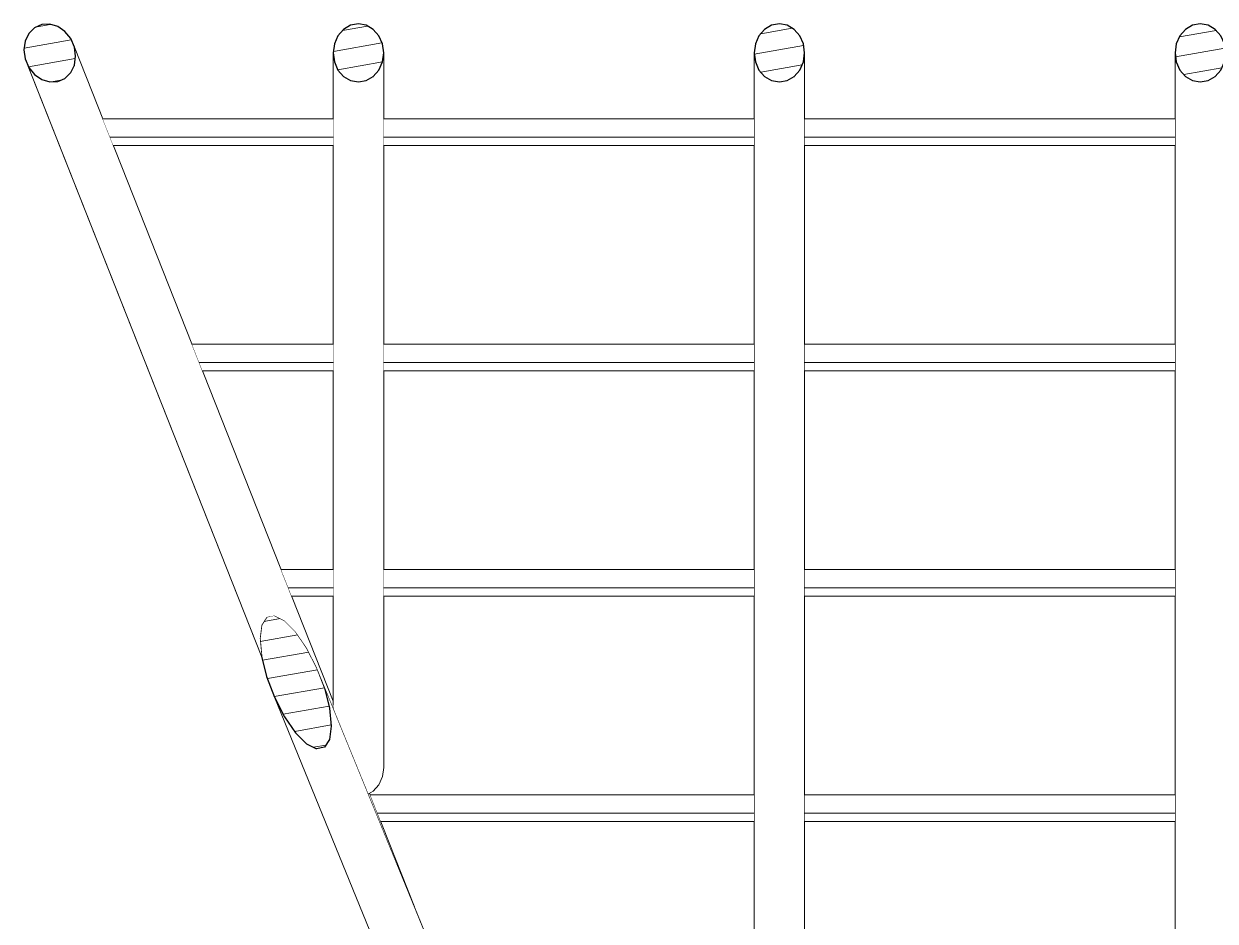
# Model space of a CAD drawing. Header units: millimetres. Extents: x -71878 to 121433, y -67383 to 83273.
# Drawn here: x 891 to 3721, y -58351 to -56219 of the extents above; entities that cross this region are included whole.
import ezdxf

# ---------------------------------------------------------------- set-up
doc = ezdxf.new("R2010")
doc.units = ezdxf.units.MM
doc.header["$MEASUREMENT"] = 0
doc.set_wipeout_variables(frame=1)
doc.linetypes.add('Wipeout_Contour', pattern=[1000, 0, -1000])
for name, color, linetype in [('COLUMNAS', 7, 'Continuous'), ('ENTIRADO', 7, 'Continuous'), ('Vigas', 7, 'Continuous')]:
    doc.layers.add(name, color=color, linetype=linetype)
for name, color, linetype, lineweight, true_color in [('COLUMNAS_Pluma_Nº__23', 7, 'Continuous', 5, 0x646464), ('ENTIRADO_Pluma_Nº__23', 7, 'Continuous', 5, 0x646464), ('Vigas_Pluma_Nº__23', 7, 'Continuous', 5, 0x646464)]:
    doc.layers.add(name, color=color, linetype=linetype, lineweight=lineweight, true_color=true_color)
doc.layers.add('COLUMNAS_Pluma_Nº__81', color=7, linetype='Continuous', lineweight=30)
doc.layers.add('Vigas_Pluma_Nº__81', color=7, linetype='Continuous', lineweight=30)
pattern_1 = [(10, (-22368.785, -65222.404), (-7.81417, 44.31635), [])]

msp = doc.modelspace()

# ---------------------------------------------------------------- linework, layer by layer
at = {"layer": 'COLUMNAS_Pluma_Nº__81', "linetype": 'Continuous'}
for p, q in [((1468.092, -57628.545), (1456.028, -57647.208)), ((1486.881, -57625.031), (1468.092, -57628.545))]:
    msp.add_line(p, q, dxfattribs=at)

# ---------------------------------------------------------------- wipeouts: each hides what was drawn before it
at = {"color": 254, "linetype": 'Wipeout_Contour', "lineweight": 0, "ltscale": 100856.908569}
msp.add_wipeout([(2354.642, -59649.01), (1617.578, -57845.248), (1621.734, -57887.426), (2341.564, -59649.01)], dxfattribs=at).dxf.layer = 'COLUMNAS'
at = {"color": 254, "linetype": 'Wipeout_Contour', "lineweight": 0, "ltscale": 104351.812676}
msp.add_wipeout([(2626.167, -56288.493), (2626.167, -59538.359), (2629.104, -59538.359), (2629.104, -56309.842)], dxfattribs=at).dxf.layer = 'Vigas'
at = {"color": 254, "linetype": 'Wipeout_Contour', "lineweight": 0, "ltscale": 104800.693404}
msp.add_wipeout([(2743.231, -56309.842), (2743.231, -59538.359), (2746.167, -59538.359), (2746.167, -56288.493)], dxfattribs=at).dxf.layer = 'Vigas'
at = {"color": 254, "linetype": 'Wipeout_Contour', "lineweight": 0, "ltscale": 108191.570067}
msp.add_wipeout([(3626.167, -59538.359), (3629.104, -59538.359), (3629.104, -56309.842), (3626.167, -56288.493)], dxfattribs=at).dxf.layer = 'Vigas'
at = {"color": 254, "linetype": 'Wipeout_Contour', "lineweight": 0, "ltscale": 108487.78249}
msp.add_wipeout([(3704.708, -56354.199), (3704.708, -59538.359), (3721.434, -59538.359), (3721.434, -56344.386)], dxfattribs=at).dxf.layer = 'Vigas'

# ---------------------------------------------------------------- next in the draw order: wipeouts: each hides what was drawn before it
at = {"color": 254, "linetype": 'Wipeout_Contour', "lineweight": 0, "ltscale": 100805.651283}
msp.add_wipeout([(1617.578, -57919.412), (2324.337, -59649.01), (2341.564, -59649.01), (1621.734, -57887.426)], dxfattribs=at).dxf.layer = 'COLUMNAS'
at = {"color": 254, "linetype": 'Wipeout_Contour', "lineweight": 0, "ltscale": 104360.142861}
msp.add_wipeout([(2629.104, -59538.359), (2637.626, -59538.359), (2637.626, -56329.101), (2629.104, -56309.842)], dxfattribs=at).dxf.layer = 'Vigas'
at = {"color": 254, "linetype": 'Wipeout_Contour', "lineweight": 0, "ltscale": 104765.133781}
msp.add_wipeout([(2743.231, -56309.842), (2734.708, -56329.101), (2734.708, -59538.359), (2743.231, -59538.359)], dxfattribs=at).dxf.layer = 'Vigas'
at = {"color": 254, "linetype": 'Wipeout_Contour', "lineweight": 0, "ltscale": 108200.435653}
msp.add_wipeout([(3629.104, -56309.842), (3629.104, -59538.359), (3637.626, -59538.359), (3637.626, -56329.101)], dxfattribs=at).dxf.layer = 'Vigas'
at = {"color": 254, "linetype": 'Wipeout_Contour', "lineweight": 0, "ltscale": 108415.68779}
msp.add_wipeout([(3686.167, -56357.58), (3686.167, -59538.359), (3704.708, -59538.359), (3704.708, -56354.199)], dxfattribs=at).dxf.layer = 'Vigas'

# ---------------------------------------------------------------- next in the draw order: wipeouts: each hides what was drawn before it
at = {"color": 254, "linetype": 'Wipeout_Contour', "lineweight": 0, "ltscale": 100888.201182}
msp.add_wipeout([(1605.514, -57797.008), (1617.577, -57845.248), (2354.643, -59649.01), (2362.291, -59649.01)], dxfattribs=at).dxf.layer = 'COLUMNAS'
at = {"color": 254, "linetype": 'Wipeout_Contour', "lineweight": 0, "ltscale": 104439.489919}
msp.add_wipeout([(2650.9, -56344.386), (2650.9, -59538.359), (2667.626, -59538.359), (2667.626, -56354.199)], dxfattribs=at).dxf.layer = 'Vigas'
at = {"color": 254, "linetype": 'Wipeout_Contour', "lineweight": 0, "ltscale": 104711.793459}
msp.add_wipeout([(2721.434, -56344.386), (2721.434, -59538.359), (2734.708, -59538.359), (2734.708, -56329.102)], dxfattribs=at).dxf.layer = 'Vigas'
at = {"color": 254, "linetype": 'Wipeout_Contour', "lineweight": 0, "ltscale": 108280.769922}
msp.add_wipeout([(3650.9, -56344.386), (3650.9, -59538.359), (3667.626, -59538.359), (3667.626, -56354.199)], dxfattribs=at).dxf.layer = 'Vigas'

# ---------------------------------------------------------------- next in the draw order: linework, layer by layer
at = {"layer": 'Vigas_Pluma_Nº__23', "linetype": 'Continuous'}
msp.add_line((2746.167, -59538.359), (2746.167, -56288.493), dxfattribs=at)

# ---------------------------------------------------------------- next in the draw order: wipeouts: each hides what was drawn before it
at = {"color": 254, "linetype": 'Wipeout_Contour', "lineweight": 0, "ltscale": 100739.351658}
msp.add_wipeout([(1605.514, -57938.076), (2304.647, -59649.01), (2324.337, -59649.01), (1617.578, -57919.412)], dxfattribs=at).dxf.layer = 'COLUMNAS'
at = {"color": 254, "linetype": 'Wipeout_Contour', "lineweight": 0, "ltscale": 104390.357317}
msp.add_wipeout([(2637.626, -56329.102), (2637.626, -59538.359), (2650.9, -59538.359), (2650.9, -56344.386)], dxfattribs=at).dxf.layer = 'Vigas'
at = {"color": 254, "linetype": 'Wipeout_Contour', "lineweight": 0, "ltscale": 104645.880311}
msp.add_wipeout([(2704.708, -56354.199), (2704.708, -59538.359), (2721.434, -59538.359), (2721.434, -56344.386)], dxfattribs=at).dxf.layer = 'Vigas'
at = {"color": 254, "linetype": 'Wipeout_Contour', "lineweight": 0, "ltscale": 108231.174781}
msp.add_wipeout([(3637.626, -56329.102), (3637.626, -59538.359), (3650.9, -59538.359), (3650.9, -56344.386)], dxfattribs=at).dxf.layer = 'Vigas'
at = {"color": 254, "linetype": 'Wipeout_Contour', "lineweight": 0, "ltscale": 108344.353403}
msp.add_wipeout([(3667.626, -56354.199), (3667.626, -59538.359), (3686.167, -59538.359), (3686.167, -56357.58)], dxfattribs=at).dxf.layer = 'Vigas'

# ---------------------------------------------------------------- next in the draw order: hatches: boundary and pattern name
at = {"layer": 'Vigas', "linetype": 'Continuous', "lineweight": 0, "true_color": 0xffffff}
h = msp.add_hatch(dxfattribs=at)
h.set_pattern_fill('WOOD_0001', style=0, pattern_type=2)
h.set_pattern_definition(pattern_1)
h.paths.add_polyline_path([(3626.167, -56288.493), (3629.104, -56309.842), (3637.626, -56329.102), (3650.9, -56344.386), (3667.626, -56354.199), (3686.167, -56357.58), (3704.708, -56354.199), (3721.434, -56344.386), (3734.708, -56329.102), (3743.231, -56309.842), (3746.167, -56288.493), (3743.231, -56267.144), (3734.708, -56247.885), (3721.434, -56232.6), (3704.708, -56222.787), (3686.167, -56219.406), (3667.626, -56222.787), (3650.9, -56232.6), (3637.626, -56247.885), (3629.104, -56267.144)])

# ---------------------------------------------------------------- next in the draw order: linework, layer by layer
at = {"layer": 'Vigas_Pluma_Nº__23', "linetype": 'Continuous'}
for p, q in [((2626.167, -59538.359), (2626.167, -56288.493)), ((3626.167, -59538.359), (3626.167, -56288.493))]:
    msp.add_line(p, q, dxfattribs=at)
at = {"layer": 'Vigas_Pluma_Nº__81', "linetype": 'Continuous', "flags": 128}
msp.add_lwpolyline([(3629.104, -56309.842), (3637.626, -56329.102), (3650.9, -56344.386), (3667.626, -56354.199), (3686.167, -56357.58), (3704.708, -56354.199), (3721.434, -56344.386), (3734.708, -56329.102), (3743.231, -56309.842), (3746.167, -56288.493), (3743.231, -56267.144), (3734.708, -56247.885), (3721.434, -56232.6), (3704.708, -56222.787), (3686.167, -56219.406), (3667.626, -56222.787), (3650.9, -56232.6), (3637.626, -56247.885), (3629.104, -56267.144), (3626.167, -56288.493)], close=True, dxfattribs=at)

# ---------------------------------------------------------------- next in the draw order: wipeouts: each hides what was drawn before it
at = {"color": 254, "linetype": 'Wipeout_Contour', "lineweight": 0, "ltscale": 100896.558014}
msp.add_wipeout([(2363.762, -59649.01), (1586.724, -57747.426), (1605.514, -57797.008), (2362.291, -59649.01)], dxfattribs=at).dxf.layer = 'COLUMNAS'
at = {"color": 254, "linetype": 'Wipeout_Contour', "lineweight": 0, "ltscale": 104573.838034}
msp.add_wipeout([(2686.167, -56357.58), (2686.167, -59538.359), (2704.708, -59538.359), (2704.708, -56354.199)], dxfattribs=at).dxf.layer = 'Vigas'

# ---------------------------------------------------------------- next in the draw order: wipeouts: each hides what was drawn before it
at = {"color": 254, "linetype": 'Wipeout_Contour', "lineweight": 0, "ltscale": 100423.203854}
msp.add_wipeout([(1510.558, -57865.263), (1486.881, -57819.195), (2234.592, -59649.01), (2239.444, -59649.01)], dxfattribs=at).dxf.layer = 'COLUMNAS'
at = {"color": 254, "linetype": 'Wipeout_Contour', "lineweight": 0, "ltscale": 108013.802691}
msp.add_wipeout([(2746.167, -56488.35), (2746.167, -56508.18), (3626.167, -56508.18), (3626.167, -56488.35)], dxfattribs=at).dxf.layer = 'ENTIRADO'
at = {"color": 254, "linetype": 'Wipeout_Contour', "lineweight": 0, "ltscale": 107340.871048}
msp.add_wipeout([(2746.167, -57023.756), (2746.167, -57043.587), (3626.167, -57043.587), (3626.167, -57023.756)], dxfattribs=at).dxf.layer = 'ENTIRADO'
at = {"color": 254, "linetype": 'Wipeout_Contour', "lineweight": 0, "ltscale": 106706.692153}
msp.add_wipeout([(2746.167, -57578.993), (3626.167, -57578.993), (3626.167, -57559.163), (2746.167, -57559.163)], dxfattribs=at).dxf.layer = 'ENTIRADO'
at = {"color": 254, "linetype": 'Wipeout_Contour', "lineweight": 0, "ltscale": 106111.962178}
msp.add_wipeout([(3626.167, -58094.569), (2746.167, -58094.569), (2746.167, -58114.399), (3626.167, -58114.399)], dxfattribs=at).dxf.layer = 'ENTIRADO'
at = {"color": 254, "linetype": 'Wipeout_Contour', "lineweight": 0, "ltscale": 104502.71786}
msp.add_wipeout([(2667.626, -56354.199), (2667.626, -59538.359), (2686.167, -59538.359), (2686.167, -56357.58)], dxfattribs=at).dxf.layer = 'Vigas'

# ---------------------------------------------------------------- next in the draw order: hatches: boundary and pattern name
at = {"layer": 'Vigas', "linetype": 'Continuous', "lineweight": 0, "true_color": 0xffffff}
h = msp.add_hatch(dxfattribs=at)
h.set_pattern_fill('WOOD_0001', style=0, pattern_type=2)
h.set_pattern_definition(pattern_1)
h.paths.add_polyline_path([(2626.167, -56288.493), (2629.104, -56309.842), (2637.626, -56329.102), (2650.9, -56344.386), (2667.626, -56354.199), (2686.167, -56357.58), (2704.708, -56354.199), (2721.434, -56344.386), (2734.708, -56329.102), (2743.231, -56309.842), (2746.167, -56288.493), (2743.231, -56267.144), (2734.708, -56247.885), (2721.434, -56232.6), (2704.708, -56222.787), (2686.167, -56219.406), (2667.626, -56222.787), (2650.9, -56232.6), (2637.626, -56247.885), (2629.104, -56267.144)])

# ---------------------------------------------------------------- next in the draw order: linework, layer by layer
at = {"layer": 'ENTIRADO_Pluma_Nº__23', "linetype": 'Continuous'}
for p, q in [((2746.167, -56508.181), (3626.167, -56508.181)), ((2746.167, -57043.587), (3626.167, -57043.587)), ((2746.167, -57578.993), (3626.167, -57578.993)), ((2746.167, -58114.399), (3626.167, -58114.399))]:
    msp.add_line(p, q, dxfattribs=at)
at = {"layer": 'Vigas_Pluma_Nº__81', "linetype": 'Continuous', "flags": 128}
msp.add_lwpolyline([(2629.104, -56309.842), (2637.626, -56329.102), (2650.9, -56344.386), (2667.626, -56354.199), (2686.167, -56357.58), (2704.708, -56354.199), (2721.434, -56344.386), (2734.708, -56329.102), (2743.231, -56309.842), (2746.167, -56288.493), (2743.231, -56267.144), (2734.708, -56247.885), (2721.434, -56232.6), (2704.708, -56222.787), (2686.167, -56219.406), (2667.626, -56222.787), (2650.9, -56232.6), (2637.626, -56247.885), (2629.104, -56267.144), (2626.167, -56288.493)], close=True, dxfattribs=at)

# ---------------------------------------------------------------- next in the draw order: wipeouts: each hides what was drawn before it
at = {"color": 254, "linetype": 'Wipeout_Contour', "lineweight": 0, "ltscale": 100461.302719}
msp.add_wipeout([(1510.558, -57865.264), (2239.444, -59649.01), (2250.142, -59649.01), (1536.803, -57903.31)], dxfattribs=at).dxf.layer = 'COLUMNAS'
at = {"color": 254, "linetype": 'Wipeout_Contour', "lineweight": 0, "ltscale": 108054.774068}
msp.add_wipeout([(2746.167, -56488.35), (3626.167, -56488.35), (3626.167, -56444.927), (2746.167, -56444.927)], dxfattribs=at).dxf.layer = 'ENTIRADO'
at = {"color": 254, "linetype": 'Wipeout_Contour', "lineweight": 0, "ltscale": 107379.576124}
msp.add_wipeout([(3626.167, -56980.333), (2746.167, -56980.333), (2746.167, -57023.756), (3626.167, -57023.756)], dxfattribs=at).dxf.layer = 'ENTIRADO'
at = {"color": 254, "linetype": 'Wipeout_Contour', "lineweight": 0, "ltscale": 106743.089509}
msp.add_wipeout([(2746.167, -57559.163), (3626.167, -57559.163), (3626.167, -57515.74), (2746.167, -57515.74)], dxfattribs=at).dxf.layer = 'ENTIRADO'
at = {"color": 254, "linetype": 'Wipeout_Contour', "lineweight": 0, "ltscale": 106146.010857}
msp.add_wipeout([(2746.167, -58051.146), (2746.167, -58094.569), (3626.167, -58094.569), (3626.167, -58051.146)], dxfattribs=at).dxf.layer = 'ENTIRADO'

# ---------------------------------------------------------------- next in the draw order: linework, layer by layer
at = {"layer": 'ENTIRADO_Pluma_Nº__23', "linetype": 'Continuous'}
for p, q in [((2746.167, -56444.927), (3626.167, -56444.927)), ((2746.167, -56488.35), (3626.167, -56488.35)), ((2746.167, -56980.333), (3626.167, -56980.333)), ((2746.167, -57023.756), (3626.167, -57023.756)), ((2746.167, -57515.74), (3626.167, -57515.74)), ((2746.167, -57559.163), (3626.167, -57559.163)), ((2746.167, -58051.146), (3626.167, -58051.146)), ((2746.167, -58094.569), (3626.167, -58094.569))]:
    msp.add_line(p, q, dxfattribs=at)

# ---------------------------------------------------------------- next in the draw order: wipeouts: each hides what was drawn before it
at = {"color": 254, "linetype": 'Wipeout_Contour', "lineweight": 0, "ltscale": 100518.196059}
msp.add_wipeout([(1536.803, -57903.31), (2250.142, -59649.01), (2265.64, -59649.01), (1563.048, -57929.611)], dxfattribs=at).dxf.layer = 'COLUMNAS'

# ---------------------------------------------------------------- next in the draw order: wipeouts: each hides what was drawn before it
at = {"color": 254, "linetype": 'Wipeout_Contour', "lineweight": 0, "ltscale": 100588.220457}
msp.add_wipeout([(1563.048, -57929.611), (2265.64, -59649.01), (2284.421, -59649.01), (1586.724, -57941.59)], dxfattribs=at).dxf.layer = 'COLUMNAS'

# ---------------------------------------------------------------- next in the draw order: linework, layer by layer
at = {"layer": 'COLUMNAS_Pluma_Nº__81', "linetype": 'Continuous', "flags": 128}
msp.add_lwpolyline([(1486.881, -57625.031), (1510.558, -57637.01), (1536.803, -57663.31), (1563.048, -57701.357), (1586.724, -57747.426), (1605.514, -57797.008), (1617.578, -57845.248), (1621.734, -57887.426), (1617.578, -57919.412)], dxfattribs=at)

# ---------------------------------------------------------------- next in the draw order: wipeouts: each hides what was drawn before it
at = {"color": 254, "linetype": 'Wipeout_Contour', "lineweight": 0, "ltscale": 100664.439005}
msp.add_wipeout([(1605.514, -57938.076), (1586.724, -57941.59), (2284.422, -59649.01), (2304.647, -59649.01)], dxfattribs=at).dxf.layer = 'COLUMNAS'

# ---------------------------------------------------------------- next in the draw order: hatches: boundary and pattern name
at = {"layer": 'COLUMNAS', "linetype": 'Continuous', "lineweight": 0, "true_color": 0xffffff}
h = msp.add_hatch(dxfattribs=at)
h.set_pattern_fill('WOOD_0001', style=0, pattern_type=2)
h.set_pattern_definition(pattern_1)
h.paths.add_polyline_path([(1621.734, -57887.426), (1617.578, -57845.248), (1605.514, -57797.008), (1586.724, -57747.426), (1563.048, -57701.357), (1536.803, -57663.31), (1510.558, -57637.01), (1486.881, -57625.031), (1468.092, -57628.545), (1456.028, -57647.208), (1451.871, -57679.194), (1456.028, -57721.372), (1468.092, -57769.613), (1486.881, -57819.195), (1510.558, -57865.264), (1536.803, -57903.31), (1563.048, -57929.611), (1586.724, -57941.59), (1605.514, -57938.076), (1617.578, -57919.412)])

# ---------------------------------------------------------------- next in the draw order: linework, layer by layer
at = {"layer": 'COLUMNAS_Pluma_Nº__23', "linetype": 'Continuous'}
for p, q in [((2363.762, -59649.01), (1586.724, -57747.426)), ((2234.592, -59649.01), (1486.881, -57819.195))]:
    msp.add_line(p, q, dxfattribs=at)
at = {"layer": 'COLUMNAS_Pluma_Nº__81', "linetype": 'Continuous'}
for p, q in [((1617.578, -57919.412), (1605.514, -57938.076)), ((1605.514, -57938.076), (1586.724, -57941.59))]:
    msp.add_line(p, q, dxfattribs=at)
at = {"layer": 'COLUMNAS_Pluma_Nº__81', "linetype": 'Continuous', "flags": 128}
msp.add_lwpolyline([(1456.028, -57647.208), (1451.871, -57679.194), (1456.028, -57721.372), (1468.092, -57769.613), (1486.881, -57819.195), (1510.558, -57865.264), (1536.803, -57903.31), (1563.048, -57929.611), (1586.724, -57941.59)], dxfattribs=at)

# ---------------------------------------------------------------- next in the draw order: wipeouts: each hides what was drawn before it
at = {"color": 254, "linetype": 'Wipeout_Contour', "lineweight": 0, "ltscale": 101768.648436}
msp.add_wipeout([(1743.231, -56309.842), (1743.231, -58007.545), (1746.167, -57986.196), (1746.167, -56288.493)], dxfattribs=at).dxf.layer = 'Vigas'
at = {"color": 254, "linetype": 'Wipeout_Contour', "lineweight": 0, "ltscale": 175515.82261}
msp.add_wipeout([(1014.328, -56296.438), (1011.318, -56317.29), (1553.642, -57687.721), (1563.048, -57701.357), (1586.724, -57747.426), (1627.394, -57846.954), (1627.261, -57845.294)], dxfattribs=at).dxf.layer = 'Vigas'
at = {"color": 254, "linetype": 'Wipeout_Contour', "lineweight": 0, "ltscale": 75407.447484}
msp.add_wipeout([(1712.7, -58047.213), (1709.897, -58048.858), (1819.353, -58316.721)], dxfattribs=at).dxf.layer = 'Vigas'

# ---------------------------------------------------------------- next in the draw order: linework, layer by layer
at = {"layer": 'Vigas_Pluma_Nº__23', "linetype": 'Continuous'}
msp.add_line((1819.354, -58316.722), (1712.7, -58047.213), dxfattribs=at)

# ---------------------------------------------------------------- next in the draw order: wipeouts: each hides what was drawn before it
at = {"color": 254, "linetype": 'Wipeout_Contour', "lineweight": 0, "ltscale": 125238.078238}
msp.add_wipeout([(1011.318, -56317.29), (1002.581, -56335.362), (1522.369, -57648.846), (1536.803, -57663.31), (1553.642, -57687.721)], dxfattribs=at).dxf.layer = 'Vigas'
at = {"color": 254, "linetype": 'Wipeout_Contour', "lineweight": 0, "ltscale": 101721.196813}
msp.add_wipeout([(1734.708, -56329.102), (1734.708, -58026.804), (1743.231, -58007.545), (1743.231, -56309.842)], dxfattribs=at).dxf.layer = 'Vigas'

# ---------------------------------------------------------------- next in the draw order: wipeouts: each hides what was drawn before it
at = {"color": 254, "linetype": 'Wipeout_Contour', "lineweight": 0, "ltscale": 102243.669058}
msp.add_wipeout([(2626.167, -58094.569), (1731.441, -58094.569), (1739.288, -58114.399), (2626.167, -58114.399)], dxfattribs=at).dxf.layer = 'ENTIRADO'
at = {"color": 254, "linetype": 'Wipeout_Contour', "lineweight": 0, "ltscale": 125380.377857}
msp.add_wipeout([(1626.167, -57828.547), (1011.318, -56274.847), (1014.328, -56296.438), (1627.261, -57845.294), (1626.167, -57837.381)], dxfattribs=at).dxf.layer = 'Vigas'
at = {"color": 254, "linetype": 'Wipeout_Contour', "lineweight": 0, "ltscale": 101658.018437}
msp.add_wipeout([(1734.708, -56329.102), (1721.434, -56344.386), (1721.434, -58042.089), (1734.708, -58026.804)], dxfattribs=at).dxf.layer = 'Vigas'

# ---------------------------------------------------------------- next in the draw order: linework, layer by layer
at = {"layer": 'ENTIRADO_Pluma_Nº__23', "linetype": 'Continuous'}
msp.add_line((1739.288, -58114.399), (2626.167, -58114.399), dxfattribs=at)
at = {"layer": 'Vigas_Pluma_Nº__23', "linetype": 'Continuous'}
for p, q in [((1746.167, -57986.196), (1746.167, -56288.493)), ((1627.261, -57845.294), (1626.167, -57837.381)), ((1627.261, -57845.294), (1627.394, -57846.954)), ((1743.231, -58007.545), (1746.167, -57986.196))]:
    msp.add_line(p, q, dxfattribs=at)

# ---------------------------------------------------------------- next in the draw order: wipeouts: each hides what was drawn before it
at = {"color": 254, "linetype": 'Wipeout_Contour', "lineweight": 0, "ltscale": 125151.239737}
msp.add_wipeout([(1002.581, -56335.362), (988.972, -56348.885), (1495.762, -57629.524), (1510.558, -57637.01), (1522.369, -57648.846)], dxfattribs=at).dxf.layer = 'Vigas'
at = {"color": 254, "linetype": 'Wipeout_Contour', "lineweight": 0, "ltscale": 126714.351493}
msp.add_wipeout([(1704.708, -56354.199), (1704.708, -58036.159), (1709.897, -58048.858), (1721.434, -58042.089), (1721.434, -56344.386)], dxfattribs=at).dxf.layer = 'Vigas'

# ---------------------------------------------------------------- next in the draw order: linework, layer by layer
at = {"layer": 'Vigas_Pluma_Nº__23', "linetype": 'Continuous'}
for p, q in [((1734.708, -58026.804), (1743.231, -58007.545)), ((1721.434, -58042.089), (1734.708, -58026.804))]:
    msp.add_line(p, q, dxfattribs=at)

# ---------------------------------------------------------------- next in the draw order: wipeouts: each hides what was drawn before it
at = {"color": 254, "linetype": 'Wipeout_Contour', "lineweight": 0, "ltscale": 104236.494801}
msp.add_wipeout([(2626.167, -56488.35), (1746.167, -56488.35), (1746.167, -56508.18), (2626.167, -56508.18)], dxfattribs=at).dxf.layer = 'ENTIRADO'
at = {"color": 254, "linetype": 'Wipeout_Contour', "lineweight": 0, "ltscale": 103539.004954}
msp.add_wipeout([(1746.167, -57043.587), (2626.167, -57043.587), (2626.167, -57023.756), (1746.167, -57023.756)], dxfattribs=at).dxf.layer = 'ENTIRADO'
at = {"color": 254, "linetype": 'Wipeout_Contour', "lineweight": 0, "ltscale": 102881.382832}
msp.add_wipeout([(2626.167, -57559.163), (1746.167, -57559.163), (1746.167, -57578.993), (2626.167, -57578.993)], dxfattribs=at).dxf.layer = 'ENTIRADO'
at = {"color": 254, "linetype": 'Wipeout_Contour', "lineweight": 0, "ltscale": 99798.170709}
msp.add_wipeout([(903.052, -56323.151), (1455.913, -57720.209), (1453.613, -57696.872), (916.661, -56340.013)], dxfattribs=at).dxf.layer = 'Vigas'
at = {"color": 254, "linetype": 'Wipeout_Contour', "lineweight": 0, "ltscale": 101533.047466}
msp.add_wipeout([(1686.167, -56357.58), (1686.167, -57990.785), (1704.708, -58036.159), (1704.708, -56354.199)], dxfattribs=at).dxf.layer = 'Vigas'

# ---------------------------------------------------------------- next in the draw order: linework, layer by layer
at = {"layer": 'ENTIRADO_Pluma_Nº__23', "linetype": 'Continuous'}
for p, q in [((1746.167, -56508.181), (2626.167, -56508.181)), ((1746.167, -57043.587), (2626.167, -57043.587)), ((1746.167, -57578.993), (2626.167, -57578.993))]:
    msp.add_line(p, q, dxfattribs=at)
at = {"layer": 'Vigas_Pluma_Nº__23', "linetype": 'Continuous'}
msp.add_line((1709.897, -58048.858), (1721.434, -58042.089), dxfattribs=at)

# ---------------------------------------------------------------- next in the draw order: wipeouts: each hides what was drawn before it
at = {"color": 254, "linetype": 'Wipeout_Contour', "lineweight": 0, "ltscale": 104278.951047}
msp.add_wipeout([(1746.167, -56488.35), (2626.167, -56488.35), (2626.167, -56444.927), (1746.167, -56444.927)], dxfattribs=at).dxf.layer = 'ENTIRADO'
at = {"color": 254, "linetype": 'Wipeout_Contour', "lineweight": 0, "ltscale": 103579.131595}
msp.add_wipeout([(1746.167, -56980.333), (1746.167, -57023.756), (2626.167, -57023.756), (2626.167, -56980.333)], dxfattribs=at).dxf.layer = 'ENTIRADO'
at = {"color": 254, "linetype": 'Wipeout_Contour', "lineweight": 0, "ltscale": 102919.132918}
msp.add_wipeout([(1746.167, -57559.163), (2626.167, -57559.163), (2626.167, -57515.74), (1746.167, -57515.74)], dxfattribs=at).dxf.layer = 'ENTIRADO'
at = {"color": 254, "linetype": 'Wipeout_Contour', "lineweight": 0, "ltscale": 124816.841677}
msp.add_wipeout([(916.661, -56340.013), (1453.613, -57696.872), (1451.871, -57679.194), (1453.652, -57665.495), (933.808, -56351.872)], dxfattribs=at).dxf.layer = 'Vigas'

# ---------------------------------------------------------------- next in the draw order: linework, layer by layer
at = {"layer": 'ENTIRADO_Pluma_Nº__23', "linetype": 'Continuous'}
for p, q in [((1746.167, -56444.927), (2626.167, -56444.927)), ((1746.167, -56488.35), (2626.167, -56488.35)), ((1746.167, -56980.333), (2626.167, -56980.333)), ((1746.167, -57023.756), (2626.167, -57023.756)), ((1746.167, -57515.74), (2626.167, -57515.74)), ((1746.167, -57559.163), (2626.167, -57559.163))]:
    msp.add_line(p, q, dxfattribs=at)

# ---------------------------------------------------------------- next in the draw order: wipeouts: each hides what was drawn before it
at = {"color": 254, "linetype": 'Wipeout_Contour', "lineweight": 0, "ltscale": 102255.002265}
msp.add_wipeout([(1714.257, -58051.146), (1731.441, -58094.569), (2626.167, -58094.569), (2626.167, -58051.146)], dxfattribs=at).dxf.layer = 'ENTIRADO'
at = {"color": 254, "linetype": 'Wipeout_Contour', "lineweight": 0, "ltscale": 124881.638981}
msp.add_wipeout([(952.816, -56357.565), (933.808, -56351.872), (1453.652, -57665.495), (1456.028, -57647.208), (1460.458, -57640.355)], dxfattribs=at).dxf.layer = 'Vigas'

# ---------------------------------------------------------------- next in the draw order: linework, layer by layer
at = {"layer": 'ENTIRADO_Pluma_Nº__23', "linetype": 'Continuous'}
for p, q in [((1714.257, -58051.146), (2626.167, -58051.146)), ((1731.441, -58094.569), (2626.167, -58094.569))]:
    msp.add_line(p, q, dxfattribs=at)

# ---------------------------------------------------------------- next in the draw order: wipeouts: each hides what was drawn before it
at = {"color": 254, "linetype": 'Wipeout_Contour', "lineweight": 0, "ltscale": 124964.322343}
msp.add_wipeout([(971.825, -56356.536), (952.816, -56357.565), (1460.458, -57640.355), (1468.092, -57628.545), (1474.71, -57627.307)], dxfattribs=at).dxf.layer = 'Vigas'

# ---------------------------------------------------------------- next in the draw order: wipeouts: each hides what was drawn before it
at = {"color": 254, "linetype": 'Wipeout_Contour', "lineweight": 0, "ltscale": 125057.113077}
msp.add_wipeout([(988.972, -56348.885), (971.825, -56356.536), (1474.71, -57627.307), (1486.881, -57625.031), (1495.763, -57629.524)], dxfattribs=at).dxf.layer = 'Vigas'

# ---------------------------------------------------------------- next in the draw order: wipeouts: each hides what was drawn before it
at = {"color": 254, "linetype": 'Wipeout_Contour', "lineweight": 0, "ltscale": 124762.421821}
msp.add_wipeout([(903.052, -56323.151), (894.315, -56302.935), (1456.7, -57724.059), (1456.028, -57721.372), (1455.913, -57720.209)], dxfattribs=at).dxf.layer = 'Vigas'

# ---------------------------------------------------------------- next in the draw order: hatches: boundary and pattern name
at = {"layer": 'Vigas', "linetype": 'Continuous', "lineweight": 0, "true_color": 0xffffff}
h = msp.add_hatch(dxfattribs=at)
h.set_pattern_fill('WOOD_0001', style=0, pattern_type=2)
h.set_pattern_definition(pattern_1)
h.paths.add_polyline_path([(1014.328, -56296.438), (1011.318, -56274.847), (1002.581, -56254.631), (988.972, -56237.768), (971.825, -56225.91), (952.816, -56220.217), (933.808, -56221.246), (916.661, -56228.897), (903.052, -56242.42), (894.315, -56260.492), (891.305, -56281.344), (894.315, -56302.935), (903.052, -56323.151), (916.661, -56340.013), (933.808, -56351.872), (952.816, -56357.565), (971.825, -56356.536), (988.972, -56348.885), (1002.581, -56335.362), (1011.318, -56317.29)])

# ---------------------------------------------------------------- next in the draw order: linework, layer by layer
at = {"layer": 'Vigas_Pluma_Nº__23', "linetype": 'Continuous'}
for p, q in [((1626.167, -57828.547), (1011.318, -56274.847)), ((1456.7, -57724.059), (894.315, -56302.935))]:
    msp.add_line(p, q, dxfattribs=at)
at = {"layer": 'Vigas_Pluma_Nº__81', "linetype": 'Continuous', "flags": 128}
msp.add_lwpolyline([(894.315, -56302.935), (903.052, -56323.151), (916.661, -56340.013), (933.808, -56351.872), (952.816, -56357.565), (971.825, -56356.536), (988.972, -56348.885), (1002.581, -56335.362), (1011.318, -56317.29), (1014.328, -56296.438), (1011.318, -56274.847), (1002.581, -56254.631), (988.972, -56237.768), (971.825, -56225.91), (952.816, -56220.217), (933.808, -56221.246), (916.661, -56228.897), (903.052, -56242.42), (894.315, -56260.492), (891.305, -56281.344)], close=True, dxfattribs=at)

# ---------------------------------------------------------------- next in the draw order: wipeouts: each hides what was drawn before it
at = {"color": 254, "linetype": 'Wipeout_Contour', "lineweight": 0, "ltscale": 151622.151188}
msp.add_wipeout([(1629.104, -56309.842), (1626.167, -56288.493), (1626.167, -57837.381), (1627.261, -57845.294), (1627.394, -57846.954), (1629.104, -57851.138)], dxfattribs=at).dxf.layer = 'Vigas'

# ---------------------------------------------------------------- next in the draw order: wipeouts: each hides what was drawn before it
at = {"color": 254, "linetype": 'Wipeout_Contour', "lineweight": 0, "ltscale": 101411.162965}
msp.add_wipeout([(1629.104, -56309.842), (1629.104, -57851.138), (1637.626, -57871.994), (1637.626, -56329.102)], dxfattribs=at).dxf.layer = 'Vigas'

# ---------------------------------------------------------------- next in the draw order: wipeouts: each hides what was drawn before it
at = {"color": 254, "linetype": 'Wipeout_Contour', "lineweight": 0, "ltscale": 101451.596148}
msp.add_wipeout([(1650.9, -56344.386), (1650.9, -57904.478), (1667.626, -57945.411), (1667.626, -56354.199)], dxfattribs=at).dxf.layer = 'Vigas'

# ---------------------------------------------------------------- next in the draw order: wipeouts: each hides what was drawn before it
at = {"color": 254, "linetype": 'Wipeout_Contour', "lineweight": 0, "ltscale": 101424.842463}
msp.add_wipeout([(1637.626, -56329.102), (1637.626, -57871.994), (1650.9, -57904.478), (1650.9, -56344.386)], dxfattribs=at).dxf.layer = 'Vigas'
at = {"color": 254, "linetype": 'Wipeout_Contour', "lineweight": 0, "ltscale": 101488.869696}
msp.add_wipeout([(1667.626, -56354.199), (1667.626, -57945.411), (1686.167, -57990.785), (1686.167, -56357.58)], dxfattribs=at).dxf.layer = 'Vigas'

# ---------------------------------------------------------------- next in the draw order: hatches: boundary and pattern name
at = {"layer": 'Vigas', "linetype": 'Continuous', "lineweight": 0, "true_color": 0xffffff}
h = msp.add_hatch(dxfattribs=at)
h.set_pattern_fill('WOOD_0001', style=0, pattern_type=2)
h.set_pattern_definition(pattern_1)
h.paths.add_polyline_path([(1626.167, -56288.493), (1629.104, -56309.842), (1637.626, -56329.102), (1650.9, -56344.386), (1667.626, -56354.199), (1686.167, -56357.58), (1704.708, -56354.199), (1721.434, -56344.386), (1734.708, -56329.102), (1743.231, -56309.842), (1746.167, -56288.493), (1743.231, -56267.144), (1734.708, -56247.885), (1721.434, -56232.6), (1704.708, -56222.787), (1686.167, -56219.406), (1667.626, -56222.787), (1650.9, -56232.6), (1637.626, -56247.885), (1629.104, -56267.144)])

# ---------------------------------------------------------------- next in the draw order: linework, layer by layer
at = {"layer": 'Vigas_Pluma_Nº__23', "linetype": 'Continuous'}
msp.add_line((1626.167, -57837.387), (1626.167, -56288.493), dxfattribs=at)
at = {"layer": 'Vigas_Pluma_Nº__81', "linetype": 'Continuous', "flags": 128}
msp.add_lwpolyline([(1626.167, -56288.493), (1629.104, -56309.842), (1637.626, -56329.102), (1650.9, -56344.386), (1667.626, -56354.199), (1686.167, -56357.58), (1704.708, -56354.199), (1721.434, -56344.386), (1734.708, -56329.102), (1743.231, -56309.842), (1746.167, -56288.493), (1743.231, -56267.144), (1734.708, -56247.885), (1721.434, -56232.6), (1704.708, -56222.787), (1686.167, -56219.406), (1667.626, -56222.787), (1650.9, -56232.6), (1637.626, -56247.885), (1629.104, -56267.144)], close=True, dxfattribs=at)

# ---------------------------------------------------------------- next in the draw order: wipeouts: each hides what was drawn before it
at = {"color": 254, "linetype": 'Wipeout_Contour', "lineweight": 0, "ltscale": 101138.629519}
msp.add_wipeout([(1095.808, -56488.35), (1103.655, -56508.181), (1626.167, -56508.181), (1626.167, -56488.35)], dxfattribs=at).dxf.layer = 'ENTIRADO'
at = {"color": 254, "linetype": 'Wipeout_Contour', "lineweight": 0, "ltscale": 100820.027428}
msp.add_wipeout([(1626.167, -57023.756), (1307.685, -57023.756), (1315.533, -57043.587), (1626.167, -57043.587)], dxfattribs=at).dxf.layer = 'ENTIRADO'
at = {"color": 254, "linetype": 'Wipeout_Contour', "lineweight": 0, "ltscale": 100548.050726}
msp.add_wipeout([(1519.563, -57559.163), (1527.411, -57578.993), (1626.167, -57578.993), (1626.167, -57559.163)], dxfattribs=at).dxf.layer = 'ENTIRADO'

# ---------------------------------------------------------------- next in the draw order: linework, layer by layer
at = {"layer": 'ENTIRADO_Pluma_Nº__23', "linetype": 'Continuous'}
for p, q in [((1103.655, -56508.181), (1626.167, -56508.181)), ((1315.533, -57043.587), (1626.167, -57043.587)), ((1527.411, -57578.993), (1626.167, -57578.993))]:
    msp.add_line(p, q, dxfattribs=at)

# ---------------------------------------------------------------- next in the draw order: wipeouts: each hides what was drawn before it
at = {"color": 254, "linetype": 'Wipeout_Contour', "lineweight": 0, "ltscale": 101158.91532}
msp.add_wipeout([(1626.167, -56444.927), (1078.624, -56444.927), (1095.808, -56488.35), (1626.167, -56488.35)], dxfattribs=at).dxf.layer = 'ENTIRADO'
at = {"color": 254, "linetype": 'Wipeout_Contour', "lineweight": 0, "ltscale": 100837.55828}
msp.add_wipeout([(1290.502, -56980.333), (1307.685, -57023.757), (1626.167, -57023.757), (1626.167, -56980.333)], dxfattribs=at).dxf.layer = 'ENTIRADO'
at = {"color": 254, "linetype": 'Wipeout_Contour', "lineweight": 0, "ltscale": 100562.779175}
msp.add_wipeout([(1626.167, -57515.74), (1502.379, -57515.74), (1519.563, -57559.163), (1626.167, -57559.163)], dxfattribs=at).dxf.layer = 'ENTIRADO'

# ---------------------------------------------------------------- next in the draw order: linework, layer by layer
at = {"layer": 'ENTIRADO_Pluma_Nº__23', "linetype": 'Continuous'}
for p, q in [((1078.624, -56444.927), (1626.167, -56444.927)), ((1095.808, -56488.35), (1626.167, -56488.35)), ((1290.502, -56980.333), (1626.167, -56980.333)), ((1307.685, -57023.756), (1626.167, -57023.756)), ((1502.379, -57515.74), (1626.167, -57515.74)), ((1519.563, -57559.163), (1626.167, -57559.163))]:
    msp.add_line(p, q, dxfattribs=at)

doc.saveas('drawing.dxf')
